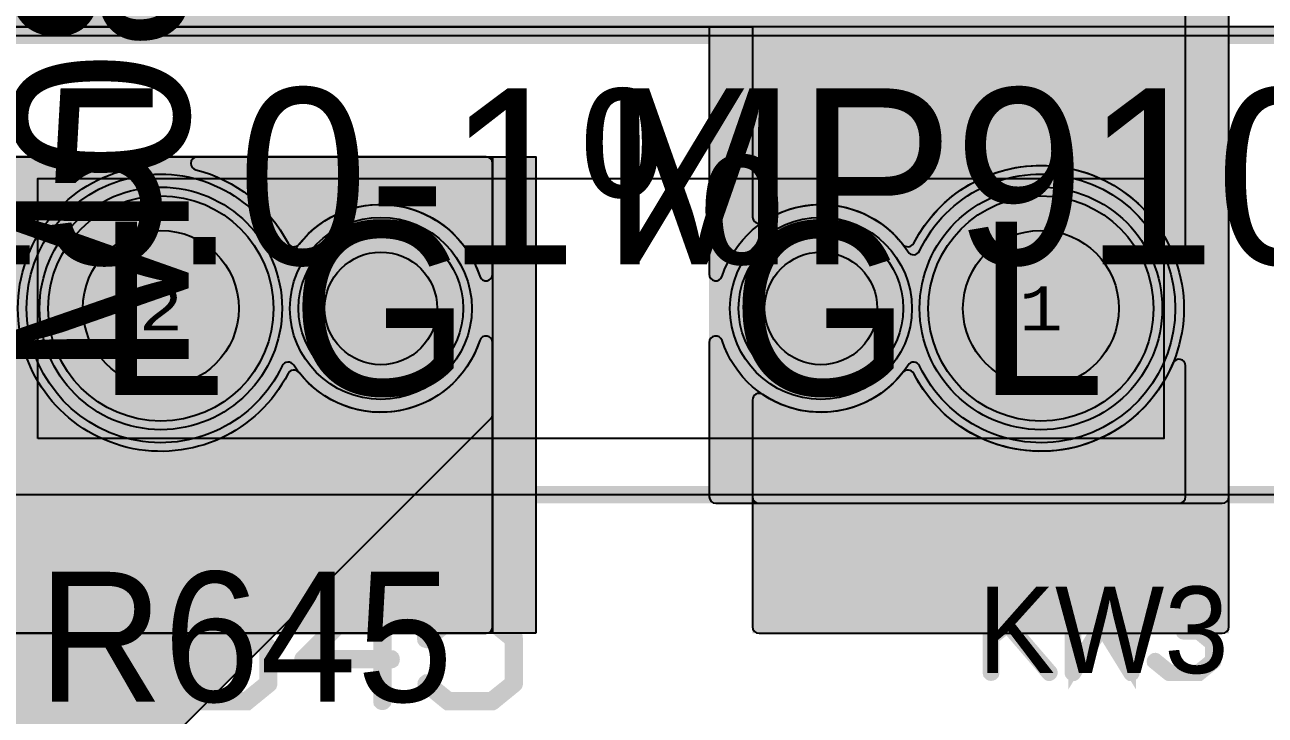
# Model space of a CAD drawing. Extents: x -28 to 199, y -61 to 255.
# Drawn here: x 80.6 to 94.92, y 9.05 to 17.02 of the extents above; entities that cross this region are included whole.
import ezdxf
from ezdxf.enums import TextEntityAlignment as Align

# ---------------------------------------------------------------- set-up
doc = ezdxf.new("R2010")
doc.units = 0
doc.header["$MEASUREMENT"] = 0
for name, color, linetype in [('ASSEMBLY_OUTLINES_TOP', 102, 'CONTINUOUS'), ('ASSEMBLY_PART_NUMBERS_BTM', 191, 'CONTINUOUS'), ('ASSEMBLY_PART_NUMBERS_TOP', 102, 'CONTINUOUS'), ('DRILL_DRAWING', 21, 'CONTINUOUS'), ('GENERATED_SILKSCREEN_TOP', 140, 'CONTINUOUS'), ('MOUNTING_HOLE_PADS_LAYER14', 150, 'CONTINUOUS'), ('MOUNTING_HOLE_PADS_LAYER17', 10, 'CONTINUOUS'), ('MOUNTING_HOLE_PADS_LAYER_2', 230, 'CONTINUOUS'), ('MOUNTING_HOLE_PADS_LAYER_3', 81, 'CONTINUOUS'), ('MOUNTING_HOLES_LAYER_2', 42, 'CONTINUOUS'), ('MOUNTING_HOLES_LAYER_3', 42, 'CONTINUOUS'), ('MOUNTING_HOLES_LAYER_BOT21', 42, 'CONTINUOUS'), ('MOUNTING_HOLES_LAYER_TOP', 42, 'CONTINUOUS'), ('PART_HOLES_LAYER_2', 30, 'CONTINUOUS'), ('PART_HOLES_LAYER_3', 30, 'CONTINUOUS'), ('PART_HOLES_LAYER_BOTTOM', 30, 'CONTINUOUS'), ('PART_HOLES_LAYER_TOP', 30, 'CONTINUOUS'), ('PART_PADS_LAYER_2', 230, 'CONTINUOUS'), ('PART_PADS_LAYER_3', 81, 'CONTINUOUS'), ('PART_PADS_LAYER_BOTTOM', 10, 'CONTINUOUS'), ('PART_PADS_LAYER_TOP', 150, 'CONTINUOUS'), ('PIN_NUMBERS_BTM', 8, 'CONTINUOUS'), ('PIN_NUMBERS_TOP', 8, 'CONTINUOUS'), ('PLACEMENT_OUTLINES_TOP', 130, 'CONTINUOUS'), ('PLANE_DATA_LAYER_2', 230, 'CONTINUOUS'), ('PLANE_DATA_LAYER_3', 81, 'CONTINUOUS'), ('PLANE_DATA_LAYER_BOTTOM', 10, 'CONTINUOUS'), ('PLANE_DATA_LAYER_TOP', 150, 'CONTINUOUS'), ('PLANE_SHAPES_LAYER_2', 230, 'CONTINUOUS'), ('PLANE_SHAPES_LAYER_3', 81, 'CONTINUOUS'), ('PLANE_SHAPES_LAYER_BOTTOM', 10, 'CONTINUOUS'), ('PLANE_SHAPES_LAYER_TOP', 150, 'CONTINUOUS'), ('SILKSCREEN_OUTLINES_TOP', 150, 'CONTINUOUS'), ('SILKSCREEN_REF_DES_TOP', 150, 'CONTINUOUS'), ('SOLDERMASK_PADS_BTM', 12, 'CONTINUOUS'), ('SOLDERMASK_PADS_TOP', 180, 'CONTINUOUS')]:
    doc.layers.add(name, color=color, linetype=linetype)
doc.styles.add('COURIER_NEW', font='COUR.TTF')
doc.styles.add('VERIBEST_GERBER_0', font='txt')

msp = doc.modelspace()

# ---------------------------------------------------------------- hatches: boundary and pattern name
at = {"layer": 'MOUNTING_HOLES_LAYER_2'}
h = msp.add_hatch(color=256, dxfattribs=at)
edge = h.paths.add_edge_path()
edge.add_arc((84.71, 13.75), 0.65, 0, 360)
h = msp.add_hatch(color=256, dxfattribs=at)
edge = h.paths.add_edge_path()
edge.add_arc((89.79, 13.75), 0.65, 0, 360)
at = {"layer": 'MOUNTING_HOLES_LAYER_3'}
h = msp.add_hatch(color=256, dxfattribs=at)
edge = h.paths.add_edge_path()
edge.add_arc((84.71, 13.75), 0.65, 0, 360)
h = msp.add_hatch(color=256, dxfattribs=at)
edge = h.paths.add_edge_path()
edge.add_arc((89.79, 13.75), 0.65, 0, 360)
at = {"layer": 'MOUNTING_HOLES_LAYER_BOT21'}
h = msp.add_hatch(color=256, dxfattribs=at)
edge = h.paths.add_edge_path()
edge.add_arc((84.71, 13.75), 0.65, 0, 360)
h = msp.add_hatch(color=256, dxfattribs=at)
edge = h.paths.add_edge_path()
edge.add_arc((89.79, 13.75), 0.65, 0, 360)
at = {"layer": 'MOUNTING_HOLES_LAYER_TOP'}
h = msp.add_hatch(color=256, dxfattribs=at)
edge = h.paths.add_edge_path()
edge.add_arc((84.71, 13.75), 0.65, 0, 360)
h = msp.add_hatch(color=256, dxfattribs=at)
edge = h.paths.add_edge_path()
edge.add_arc((89.79, 13.75), 0.65, 0, 360)
at = {"layer": 'PART_HOLES_LAYER_2'}
h = msp.add_hatch(color=256, dxfattribs=at)
edge = h.paths.add_edge_path()
edge.add_arc((82.17, 13.75), 0.9, 0, 360)
h = msp.add_hatch(color=256, dxfattribs=at)
edge = h.paths.add_edge_path()
edge.add_arc((92.33, 13.75), 0.9, 0, 360)
at = {"layer": 'PART_HOLES_LAYER_3'}
h = msp.add_hatch(color=256, dxfattribs=at)
edge = h.paths.add_edge_path()
edge.add_arc((82.17, 13.75), 0.9, 0, 360)
h = msp.add_hatch(color=256, dxfattribs=at)
edge = h.paths.add_edge_path()
edge.add_arc((92.33, 13.75), 0.9, 0, 360)
at = {"layer": 'PART_HOLES_LAYER_BOTTOM'}
h = msp.add_hatch(color=256, dxfattribs=at)
edge = h.paths.add_edge_path()
edge.add_arc((82.17, 13.75), 0.9, 0, 360)
h = msp.add_hatch(color=256, dxfattribs=at)
edge = h.paths.add_edge_path()
edge.add_arc((92.33, 13.75), 0.9, 0, 360)
at = {"layer": 'PART_HOLES_LAYER_TOP'}
h = msp.add_hatch(color=256, dxfattribs=at)
edge = h.paths.add_edge_path()
edge.add_arc((82.17, 13.75), 0.9, 0, 360)
h = msp.add_hatch(color=256, dxfattribs=at)
edge = h.paths.add_edge_path()
edge.add_arc((92.33, 13.75), 0.9, 0, 360)
at = {"layer": 'PLANE_DATA_LAYER_2'}
for points in [[(86, 13.35582, 0.85414669), (85.85133, 13.37936, -0.60021285), (83.76591, 13.00926, 0.547083), (83.63816, 12.997, -0.78725659), (80.52, 13.75), (80.52, 13.75, -0.34357876), (81.76654, 15.34991, 0.34358036), (81.82411, 15.4238, 0.41421356), (81.74791, 15.5), (79.0762, 15.5, 0.41421356), (79, 15.4238), (79, 11.00001, -0.41421356), (78.99999, 11), (67.00001, 11, -0.41421356), (67, 11.00001), (67, 13.35582, 0.85414669), (66.85133, 13.37936, -0.60021285), (64.76591, 13.00926, 0.547083), (64.63816, 12.997, -0.78725659), (61.52, 13.75), (61.52, 13.75), (61.52, 13.75, -0.78725659), (64.63816, 14.503, 0.547083), (64.76591, 14.49074, -0.60021285), (66.85133, 14.12064, 0.85414669), (67, 14.14418), (67, 16.9238, 0.41421356), (66.9238, 17), (60.5762, 17, 0.41421356), (60.5, 16.9238), (60.5, 11.00001, -0.41421356), (60.49999, 11), (48.50001, 11, -0.41421356), (48.5, 11.00001), (48.5, 13.35582, 0.85414669), (48.35133, 13.37936, -0.60021285), (46.26591, 13.00926, 0.547083), (46.13816, 12.997, -0.78725659), (43.02, 13.75), (43.02, 13.75, -0.34357876), (44.26654, 15.34991, 0.34358036), (44.32411, 15.4238, 0.41421356), (44.24791, 15.5), (38.00001, 15.5, -0.41421356), (38, 15.50001), (38, 23.99999, -0.41421356), (38.00001, 24), (49.9238, 24, 0.41421356), (50, 24.0762), (50, 52.9238, 0.41421356), (49.9238, 53), (34.00001, 53, -0.41421356), (34, 53.00001), (34, 58.6738, 0.41421356), (33.9238, 58.75), (23.99994, 58.75, 0.41421356), (23.92374, 58.6738, 0.24730618), (23.95685, 58.61095, -0.24731023), (24.5, 57.58, -0.45325343), (23.08619, 56.34078, 0.45325319), (23, 56.26524), (23, 55.3262, 0.41421356), (23.0762, 55.25), (31.49999, 55.25, -0.41421356), (31.5, 55.24999), (31.5, 51.5762, 0.41421356), (31.5762, 51.5), (47.99999, 51.5, -0.41421356), (48, 51.49999), (48, 25.50001, -0.41421356), (47.99999, 25.5), (35.5762, 25.5, 0.41421356), (35.5, 25.4238), (35.5, 14.99246, 0.52317914), (35.60285, 14.92107, -0.52317771), (37.29, 13.75), (37.29, 13.75), (37.29, 13.75, -0.52317771), (35.60285, 12.57893, 0.52317914), (35.5, 12.50754), (35.5, 10.0762, 0.41421356), (35.5762, 10), (59.49999, 10, -0.41421356), (59.5, 9.99999), (59.5, 4.5762, 0.41421356), (59.5762, 4.5), (61.63275, 4.5, 0.41421356), (61.70895, 4.5762, 0.27855431), (61.66821, 4.64364, -0.278556), (61, 5.75, -0.84269739), (63.42818, 6.16761, 0.70651223), (63.57182, 6.16761, -0.70650779), (65.92818, 6.16761, 0.70651223), (66.07182, 6.16761, -0.84269739), (68.5, 5.75, -0.278556), (67.83179, 4.64364, 0.27855431), (67.79105, 4.5762, 0.41421356), (67.86725, 4.5), (68.9238, 4.5, 0.41421356), (69, 4.5762), (69, 9.99999, -0.41421356), (69.00001, 10), (85.9238, 10, 0.41421356), (86, 10.0762)], [(94, 18.9238, 0.41421356), (93.9238, 19), (74.00001, 19, -0.41421356), (74, 19.00001), (74, 37.99999, -0.41421356), (74.00001, 38), (91.4238, 38, 0.41421356), (91.5, 38.0762), (91.5, 46.9238, 0.41421356), (91.4238, 47), (77.78156, 47, 0.19891337), (77.72768, 46.97768), (69.52232, 38.77232, 0.19890996), (69.5, 38.71844), (69.5, 38.71844), (69.5, 21.00001, -0.41421356), (69.49999, 21), (51.0762, 21, 0.41421356), (51, 20.9238), (51, 14.14418, 0.85414669), (51.14867, 14.12064, -0.60021285), (53.23409, 14.49074, 0.547083), (53.36184, 14.503, -0.63867055), (56.35345, 14.38373, 0.82003433), (56.5, 14.413), (56.5, 18.49999, -0.41421356), (56.50001, 18.5), (69.49999, 18.5, -0.41421356), (69.5, 18.49999), (69.5, 14.14418, 0.85414669), (69.64867, 14.12064, -0.60021285), (71.73409, 14.49074, 0.547083), (71.86184, 14.503, -0.63867055), (74.85344, 14.38373, 0.82003433), (75, 14.413), (75, 16.99999, -0.41421356), (75.00001, 17), (88.99999, 17, -0.41421356), (89, 16.99999), (89, 14.80791, 0.60091243), (89.11882, 14.74474, -0.39335894), (90.73409, 14.49074, 0.547083), (90.86184, 14.503, -0.63867055), (93.85344, 14.38373, 0.82003433), (94, 14.413)], [(86, 15.4238, 0.41421356), (85.9238, 15.5), (82.59209, 15.5, 0.41421356), (82.51589, 15.4238, 0.34358036), (82.57346, 15.34991, -0.2157227), (83.63816, 14.503, 0.547083), (83.76591, 14.49074, -0.60021285), (85.85133, 14.12064, 0.85414669), (86, 14.14418)], [(94, 13.087, 0.82003433), (93.85344, 13.11627, -0.63867055), (90.86184, 12.997, 0.547083), (90.73409, 13.00926, -0.39335894), (89.11882, 12.75526, 0.60091243), (89, 12.69209), (89, 11.5762, 0.41421356), (89.0762, 11.5), (93.9238, 11.5, 0.41421356), (94, 11.5762)]]:
    msp.add_hatch(color=256, dxfattribs=at).paths.add_polyline_path(points, flags=0)
for points in [[(82.17, 13.75), (80.94939, 14.97061)], [(82.17, 13.75), (83.39061, 14.97061)], [(89.79, 13.75), (89.79, 15.0262)], [(92.33, 13.75), (91.10939, 14.97061)], [(92.33, 13.75), (93.51509, 15.00512)], [(84.71, 13.75), (83.91347, 14.74711)], [(84.71, 13.75), (85.57132, 14.69171)], [(82.17, 13.75), (80.94939, 12.52939)], [(82.17, 13.75), (83.39061, 12.52939)], [(84.71, 13.75), (83.91347, 12.75289)], [(84.71, 13.75), (85.57132, 12.80829)], [(89.79, 13.75), (89.79, 12.4738)], [(92.33, 13.75), (91.10939, 12.52939)], [(92.33, 13.75), (93.51509, 12.49488)]]:
    msp.add_hatch(color=256, dxfattribs=at).paths.add_polyline_path(points, is_closed=False, flags=0)
at = {"layer": 'PLANE_DATA_LAYER_3'}
for points in [[(94.5, 18.4238, 0.41421356), (94.4238, 18.5), (74.00001, 18.5, -0.41421356), (74, 18.50001), (74, 37.99999, -0.41421356), (74.00001, 38), (91.4238, 38, 0.41421356), (91.5, 38.0762), (91.5, 46.9238, 0.41421356), (91.4238, 47), (77.53156, 47, 0.19891337), (77.47768, 46.97768), (69.52232, 39.02232, 0.19890996), (69.5, 38.96844), (69.5, 38.96844), (69.5, 21.50001, -0.41421356), (69.49999, 21.5), (53.53156, 21.5, 0.19891337), (53.47768, 21.47768), (51.02232, 19.02232, 0.19890996), (51, 18.96844), (51, 18.96844), (51, 14.14418, 0.85414669), (51.14867, 14.12064, -0.60021316), (53.23409, 14.49074, 0.547083), (53.36184, 14.503, -0.78725659), (56.48, 13.75), (56.48, 13.75), (56.48, 13.75, -0.18914575), (56.03981, 12.62801, 0.18914525), (56.01949, 12.5762, 0.41421356), (56.09569, 12.5), (57.4238, 12.5, 0.41421356), (57.5, 12.5762), (57.5, 18.99999, -0.41421356), (57.50001, 19), (69.49999, 19, -0.41421356), (69.5, 18.99999), (69.5, 14.14418, 0.85414669), (69.64867, 14.12064, -0.60021285), (71.73409, 14.49074, 0.547083), (71.86184, 14.503, -0.78725659), (74.98, 13.75), (74.98, 13.75, -0.34357876), (73.73346, 12.15009, 0.34358036), (73.67589, 12.0762, 0.41421356), (73.75209, 12), (76.4238, 12, 0.41421356), (76.5, 12.0762), (76.5, 16.99999, -0.41421356), (76.50001, 17), (88.49999, 17, -0.41421356), (88.5, 16.99999), (88.5, 14.14418, 0.85414669), (88.64867, 14.12064, -0.60021285), (90.73409, 14.49074, 0.547083), (90.86184, 14.503, -0.78725659), (93.98, 13.75), (93.98, 13.75), (93.98, 13.75, -0.78725659), (90.86184, 12.997, 0.547083), (90.73409, 13.00926, -0.60021285), (88.64867, 13.37936, 0.85414669), (88.5, 13.35582), (88.5, 11.5762, 0.41421356), (88.5762, 11.5), (94.4238, 11.5, 0.41421356), (94.5, 11.5762)], [(86, 13.35582, 0.85414669), (85.85133, 13.37935, -0.60021226), (83.76591, 13.00926, 0.547083), (83.63816, 12.997, -0.78725659), (80.52, 13.75), (80.52, 13.75, -0.34357876), (81.76654, 15.34991, 0.34358036), (81.82411, 15.4238, 0.41421356), (81.74791, 15.5), (79.0762, 15.5, 0.41421356), (79, 15.4238), (79, 10.00001, -0.41421356), (78.99999, 10), (67.00001, 10, -0.41421356), (67, 10.00001), (67, 13.35582, 0.85414669), (66.85133, 13.37936, -0.60021285), (64.76591, 13.00926, 0.547083), (64.63816, 12.997, -0.78725659), (61.52, 13.75), (61.52, 13.75), (61.52, 13.75, -0.78725659), (64.63816, 14.503, 0.547083), (64.76591, 14.49074, -0.60021285), (66.85133, 14.12064, 0.85414669), (67, 14.14418), (67, 16.9238, 0.41421356), (66.9238, 17), (60.5762, 17, 0.41421356), (60.5, 16.9238), (60.5, 11.00001, -0.41421356), (60.49999, 11), (48.50001, 11, -0.41421356), (48.5, 11.00001), (48.5, 13.35582, 0.85414669), (48.35133, 13.37936, -0.60021285), (46.26591, 13.00926, 0.547083), (46.13816, 12.997, -0.78725659), (43.02, 13.75), (43.02, 13.75, -0.34357876), (44.26654, 15.34991, 0.34358036), (44.32411, 15.4238, 0.41421356), (44.24791, 15.5), (35.5762, 15.5, 0.41421356), (35.5, 15.4238), (35.5, 14.99246, 0.52317914), (35.60285, 14.92107, -0.52317771), (37.29, 13.75), (37.29, 13.75), (37.29, 13.75, -0.52317771), (35.60285, 12.57893, 0.52317914), (35.5, 12.50754), (35.5, 10.0762, 0.41421356), (35.5762, 10), (59.49999, 10, -0.41421356), (59.5, 9.99999), (59.5, 4.5762, 0.41421356), (59.5762, 4.5), (61.63275, 4.5, 0.41421356), (61.70895, 4.5762, 0.27855431), (61.66821, 4.64364, -0.278556), (61, 5.75, -0.84269739), (63.42818, 6.16761, 0.70651223), (63.57182, 6.16761, -0.70650779), (65.92818, 6.16761, 0.70651223), (66.07182, 6.16761, -0.84269739), (68.5, 5.75, -0.278556), (67.83179, 4.64364, 0.27855431), (67.79105, 4.5762, 0.41421356), (67.86725, 4.5), (68.9238, 4.5, 0.41421356), (69, 4.5762), (69, 8.49999, -0.41421356), (69.00001, 8.5), (81.96844, 8.5, 0.19891337), (82.02232, 8.52232), (85.97768, 12.47768, 0.19890996), (86, 12.53156), (86, 12.53156)], [(86, 15.4238, 0.41421356), (85.9238, 15.5), (82.59209, 15.5, 0.41421356), (82.51589, 15.4238, 0.34358036), (82.57346, 15.34991, -0.2157227), (83.63816, 14.503, 0.547083), (83.76591, 14.49074, -0.60021222), (85.85133, 14.12064, 0.85414669), (86, 14.14418)]]:
    msp.add_hatch(color=256, dxfattribs=at).paths.add_polyline_path(points, flags=0)
for points in [[(82.17, 13.75), (80.94939, 14.97061)], [(82.17, 13.75), (83.39061, 14.97061)], [(92.33, 13.75), (91.10939, 14.97061)], [(92.33, 13.75), (93.55061, 14.97061)], [(84.71, 13.75), (83.91347, 14.74711)], [(84.71, 13.75), (85.57132, 14.69171)], [(89.79, 13.75), (88.92868, 14.69171)], [(89.79, 13.75), (90.58653, 14.74711)], [(82.17, 13.75), (80.94939, 12.52939)], [(82.17, 13.75), (83.39061, 12.52939)], [(84.71, 13.75), (83.91347, 12.75289)], [(84.71, 13.75), (85.57132, 12.80829)], [(89.79, 13.75), (88.92868, 12.80829)], [(89.79, 13.75), (90.58653, 12.75289)], [(92.33, 13.75), (91.10939, 12.52939)], [(92.33, 13.75), (93.55061, 12.52939)]]:
    msp.add_hatch(color=256, dxfattribs=at).paths.add_polyline_path(points, is_closed=False, flags=0)
at = {"layer": 'PLANE_DATA_LAYER_BOTTOM'}
h = msp.add_hatch(color=256, dxfattribs=at)
h.paths.add_polyline_path([(94.5, 11.5762, -0.41421356), (94.4238, 11.5), (88.5762, 11.5, -0.41421356), (88.5, 11.5762), (88.5, 13.35582, -0.85414669), (88.64867, 13.37936, 0.63086687), (90.79614, 13.09603, -0.58702116), (90.92891, 13.08709, 0.80028762), (93.88, 13.75), (93.88, 13.75, 0.80028762), (90.92891, 14.41291, -0.58702116), (90.79614, 14.40397, 0.63086687), (88.64867, 14.12064, -0.85414669), (88.5, 14.14418), (88.5, 17.49999, 0.41421356), (88.49999, 17.5), (75.00001, 17.5, 0.41421356), (75, 17.49999), (75, 14.073, -0.90471426), (74.84912, 14.05786, 0.72137575), (71.92891, 14.41291, -0.58702116), (71.79614, 14.40397, 0.63086687), (69.64867, 14.12064, -0.85414669), (69.5, 14.14418), (69.5, 18.49999, 0.41421356), (69.49999, 18.5), (58.00001, 18.5, 0.41421356), (58, 18.49999), (58, 13.0762, -0.41421356), (57.9238, 13), (56.31004, 13, -0.54565961), (56.24069, 13.10777, 0.10721202), (56.38, 13.75), (56.38, 13.75, 0.80028762), (53.42891, 14.41291, -0.58702116), (53.29614, 14.40397, 0.63086687), (51.14867, 14.12064, -0.85414669), (51, 14.14418), (51, 20.4238, -0.41421356), (51.0762, 20.5), (69.49999, 20.5, 0.41421356), (69.5, 20.50001), (69.5, 38.96844), (69.5, 38.96844, -0.19890996), (69.52232, 39.02232), (77.47768, 46.97768, -0.19891337), (77.53156, 47), (91.4238, 47, -0.41421356), (91.5, 46.9238), (91.5, 38.0762, -0.41421356), (91.4238, 38), (74.00001, 38, 0.41421356), (74, 37.99999), (74, 19.00001, 0.41421356), (74.00001, 19), (94.4238, 19, -0.41421356), (94.5, 18.9238)], flags=0)
h.paths.add_polyline_path([(89, 41.175, 0.41421356), (89.75, 41.925), (89.75, 44.925, 0.41421356), (89, 45.675), (77, 45.675, 0.41421356), (76.25, 44.925), (76.25, 41.925, 0.41421356), (77, 41.175)], flags=0)
h = msp.add_hatch(color=256, dxfattribs=at)
h.paths.add_polyline_path([(86.5, 10.0762, -0.41421356), (86.4238, 10), (80.5, 10, 0.20768435), (80.5, 10), (79.02232, 8.52232, -0.19891337), (78.96844, 8.5), (69.50001, 8.5, 0.41421356), (69.5, 8.49999), (69.5, 3.5762, -0.41421356), (69.4238, 3.5), (60.0502, 3.5, -0.95332966), (60.04293, 3.65205, 0.38649797), (60.45, 4.1), (60.45, 6.9, 0.41421356), (60, 7.35), (58.6, 7.35, 0.01131213), (58.57965, 7.34954, -0.42753431), (58.5, 7.42566), (58.5, 8.99999, 0.41421356), (58.49999, 9), (43.1762, 9, -0.41421356), (43.1, 9.0762), (43.1, 10, 0.41421356), (42.65, 10.45), (40.35, 10.45, 0.41421356), (39.9, 10), (39.9, 9.0762, -0.41421356), (39.8238, 9), (39.2262, 9, -0.41421356), (39.15, 9.0762), (39.15, 10.7, 0.41421356), (38.7, 11.15), (36.8, 11.15, 0.41421356), (36.35, 10.7), (36.35, 9.0762, -0.41421356), (36.2738, 9), (36.0762, 9, -0.41421356), (36, 9.0762), (36, 12.42429, -0.40624004), (36.07412, 12.50047, 0.97306656), (36.07412, 14.99953, -0.40624004), (36, 15.07571), (36, 15.4238, -0.41421356), (36.0762, 15.5), (39.45418, 15.5, -0.31739282), (39.52598, 15.44932, 0.31739349), (39.95, 15.15), (41.05, 15.15, 0.31739349), (41.47402, 15.44932, -0.31739282), (41.54582, 15.5), (42.0738, 15.5, -0.41421356), (42.15, 15.4238), (42.15, 15.375, 0.41421356), (42.5, 15.025), (43.5, 15.025, 0.04686411), (43.56518, 15.03112, -0.75776942), (43.63047, 14.89973, 0.21201771), (43.12, 13.75), (43.12, 13.75, 0.80028762), (46.07109, 13.08709, -0.58702116), (46.20386, 13.09603, 0.63086687), (48.35133, 13.37936, -0.85414669), (48.5, 13.35582), (48.5, 11.00001, 0.41421356), (48.50001, 11), (60.99999, 11, 0.41421356), (61, 11.00001), (61, 16.9238, -0.41421356), (61.0762, 17), (67.4238, 17, -0.41421356), (67.5, 16.9238), (67.5, 11.00001, 0.41421356), (67.50001, 11), (79.49999, 11, 0.41421356), (79.5, 11.00001), (79.5, 15.4238, -0.41421356), (79.5762, 15.5), (86.4238, 15.5, -0.41421356), (86.5, 15.4238)], flags=0)
h.paths.add_polyline_path([(64.70386, 13.09603, 3.37344813), (64.70386, 14.40397, -0.58702116), (64.57109, 14.41291, 0.80028762), (61.62, 13.75), (61.62, 13.75, 0.80028762), (64.57109, 13.08709, -0.58702116)], flags=0)
h.paths.add_polyline_path([(66.07182, 5.33239, 5.81449095), (66.07182, 6.16761, -0.70651223), (65.92818, 6.16761, 0.70650779), (63.57182, 6.16761, -0.70651223), (63.42818, 6.16761, 5.81449095), (63.42818, 5.33239, -0.70651223), (63.57182, 5.33239, 0.70650779), (65.92818, 5.33239, -0.70651223)], flags=0)
h.paths.add_polyline_path([(83.70386, 13.09603, 3.37344813), (83.70386, 14.40397, -0.58702116), (83.57109, 14.41291, 0.80028762), (80.62, 13.75), (80.62, 13.75, 0.80028762), (83.57109, 13.08709, -0.58702116)], flags=0)
for points in [[(82.17, 13.75), (81.0201, 14.8999)], [(82.17, 13.75), (83.3199, 14.8999)], [(92.33, 13.75), (91.1801, 14.8999)], [(92.33, 13.75), (93.4799, 14.8999)], [(84.71, 13.75), (83.87774, 14.71749)], [(84.71, 13.75), (85.61241, 14.65241)], [(89.79, 13.75), (88.92868, 14.69171)], [(89.79, 13.75), (90.62228, 14.71747)], [(82.17, 13.75), (81.0201, 12.6001)], [(82.17, 13.75), (83.3199, 12.6001)], [(84.71, 13.75), (83.87774, 12.78251)], [(84.71, 13.75), (85.61241, 12.84759)], [(89.79, 13.75), (88.92868, 12.80829)], [(89.79, 13.75), (90.62226, 12.78251)], [(92.33, 13.75), (91.1801, 12.6001)], [(92.33, 13.75), (93.4799, 12.6001)]]:
    msp.add_hatch(color=256, dxfattribs=at).paths.add_polyline_path(points, is_closed=False, flags=0)
at = {"layer": 'PLANE_DATA_LAYER_TOP'}
for points in [[(94.5, 18.9238, 0.41421356), (94.4238, 19), (74.00001, 19, -0.41421356), (74, 19.00001), (74, 37.99999, -0.41421356), (74.00001, 38), (91.4238, 38, 0.41421356), (91.5, 38.0762), (91.5, 46.9238, 0.41421356), (91.4238, 47), (77.78156, 47, 0.19891337), (77.72768, 46.97768), (69.52232, 38.77232, 0.19890996), (69.5, 38.71844), (69.5, 38.71844), (69.5, 14.14418, 0.85414669), (69.64867, 14.12064, -0.63086687), (71.79614, 14.40397, 0.58702116), (71.92891, 14.41291, -0.72137575), (74.84912, 14.05786, 0.90471426), (75, 14.073), (75, 14.073), (75, 16.99999, -0.41421356), (75.00001, 17), (88.99999, 17, -0.41421356), (89, 16.99999), (89, 14.80791, 0.60091243), (89.11882, 14.74474, -0.41926026), (90.79614, 14.40397, 0.58702116), (90.92891, 14.41291, -0.80028762), (93.88, 13.75), (93.88, 13.75), (93.88, 13.75), (93.88, 13.75), (93.88, 13.75, -0.80028762), (90.92891, 13.08709, 0.58702116), (90.79614, 13.09603, -0.41926026), (89.11882, 12.75526, 0.60091243), (89, 12.69209), (89, 10.0762, 0.41421356), (89.0762, 10), (94.4238, 10, 0.41421356), (94.5, 10.0762)], [(86, 15.4238, 0.41421356), (85.9238, 15.5), (79.0762, 15.5, 0.41421356), (79, 15.4238), (79, 11.00001, -0.41421356), (78.99999, 11), (67.00001, 11, -0.41421356), (67, 11.00001), (67, 13.35582, 0.85414669), (66.85133, 13.37936, -0.63086687), (64.70386, 13.09603, 0.58702116), (64.57109, 13.08709, -0.80028762), (61.62, 13.75), (61.62, 13.75), (61.62, 13.75, -0.27314102), (62.42112, 15.10708, 0.27314089), (62.4605, 15.1738, 0.41421356), (62.3843, 15.25), (59.5762, 15.25, 0.41421356), (59.5, 15.1738), (59.5, 4.5762, 0.41421356), (59.5762, 4.5), (61.63275, 4.5, 0.41421356), (61.70895, 4.5762, 0.27855431), (61.66821, 4.64364, -0.278556), (61, 5.75, -0.84269739), (63.42818, 6.16761, 0.70651223), (63.57182, 6.16761, -0.70650779), (65.92818, 6.16761, 0.70651223), (66.07182, 6.16761, -0.84269739), (68.5, 5.75, -0.278556), (67.83179, 4.64364, 0.27855431), (67.79105, 4.5762, 0.41421356), (67.86725, 4.5), (68.9238, 4.5, 0.41421356), (69, 4.5762), (69, 9.99999, -0.41421356), (69.00001, 10), (85.9238, 10, 0.41421356), (86, 10.0762), (86, 13.35582, 0.85414669), (85.85133, 13.37936, -0.63086687), (83.70386, 13.09603, 0.58702116), (83.57109, 13.08709, -0.80028762), (80.62, 13.75), (80.62, 13.75), (80.62, 13.75), (80.62, 13.75), (80.62, 13.75, -0.80028762), (83.57109, 14.41291, 0.58702116), (83.70386, 14.40397, -0.63086687), (85.85133, 14.12064, 0.85414669), (86, 14.14418)]]:
    msp.add_hatch(color=256, dxfattribs=at).paths.add_polyline_path(points, flags=0)
for points in [[(82.17, 13.75), (81.0201, 14.8999)], [(82.17, 13.75), (83.3199, 14.8999)], [(89.79, 13.75), (89.79, 15.0262)], [(92.33, 13.75), (91.1801, 14.8999)], [(92.33, 13.75), (93.4799, 14.8999)], [(84.71, 13.75), (83.87774, 14.71749)], [(84.71, 13.75), (85.57132, 14.69171)], [(82.17, 13.75), (81.0201, 12.6001)], [(82.17, 13.75), (83.3199, 12.6001)], [(84.71, 13.75), (83.87772, 12.78253)], [(84.71, 13.75), (85.57132, 12.80829)], [(89.79, 13.75), (89.79, 12.4738)], [(92.33, 13.75), (91.1801, 12.6001)], [(92.33, 13.75), (93.4799, 12.6001)]]:
    msp.add_hatch(color=256, dxfattribs=at).paths.add_polyline_path(points, is_closed=False, flags=0)
at = {"layer": 'PLANE_SHAPES_LAYER_2'}
msp.add_hatch(color=256, dxfattribs=at).paths.add_polyline_path([(86, 10), (69, 10), (69, 4.5), (59.5, 4.5), (59.5, 10), (35.5, 10), (35.5, 15.5), (48.5, 15.5), (48.5, 11), (60.5, 11), (60.5, 17), (67, 17), (67, 11), (79, 11), (79, 15.5), (86, 15.5)], flags=0)
at = {"layer": 'PLANE_SHAPES_LAYER_3'}
msp.add_hatch(color=256, dxfattribs=at).paths.add_polyline_path([(86, 12.5), (82, 8.5), (69, 8.5), (69, 4.5), (59.5, 4.5), (59.5, 10), (35.5, 10), (35.5, 15.5), (48.5, 15.5), (48.5, 11), (60.5, 11), (60.5, 17), (67, 17), (67, 10), (79, 10), (79, 15.5), (86, 15.5)], flags=0)
at = {"layer": 'PLANE_SHAPES_LAYER_BOTTOM'}
msp.add_hatch(color=256, dxfattribs=at).paths.add_polyline_path([(86.5, 10), (69.5, 10), (69.5, 3.5), (58.5, 3.5), (58.5, 9), (36, 9), (36, 15.5), (48.5, 15.5), (48.5, 11), (61, 11), (61, 17), (67.5, 17), (67.5, 11), (79.5, 11), (79.5, 15.5), (86.5, 15.5)], flags=0)
at = {"layer": 'PLANE_SHAPES_LAYER_TOP'}
msp.add_hatch(color=256, dxfattribs=at).paths.add_polyline_path([(86, 10), (69, 10), (69, 4.5), (59.5, 4.5), (59.5, 15.25), (67, 15.25), (67, 11), (79, 11), (79, 15.5), (86, 15.5)], flags=0)

# ---------------------------------------------------------------- linework, layer by layer
at = {"layer": 'ASSEMBLY_OUTLINES_TOP'}
msp.add_lwpolyline([(26.5, 17), (26.5, 102), (111.5, 102), (111.5, 17)], close=True, dxfattribs=at)
at = {"layer": 'ASSEMBLY_OUTLINES_TOP', "const_width": 0.2}
msp.add_lwpolyline([(79.25, 11.6), (79.25, 16.9), (95.25, 16.9), (95.25, 11.6)], close=True, dxfattribs=at)
at = {"layer": 'GENERATED_SILKSCREEN_TOP', "const_width": 0.15}
msp.add_lwpolyline([(79.25, 11.6), (79.25, 16.9), (95.25, 16.9), (95.25, 11.6)], close=True, dxfattribs=at)
for points in [[(82.0145, 10.1145), (82.019, 10.1175), (82.0205, 10.125), (82.025, 10.1325), (82.025, 10.14), (82.025, 10.449), (82.025, 10.4565), (82.0205, 10.461), (82.0205, 10.4655), (82.019, 10.467), (82.0175, 10.4685), (82.0145, 10.4715), (81.7595, 10.6785), (81.752, 10.6815), (81.746, 10.683), (81.74, 10.6845), (80.984, 10.6845), (80.9705, 10.6815), (80.9615, 10.674), (80.954, 10.665), (80.951, 10.6545), (80.951, 9.2145), (80.954, 9.2025), (80.9615, 9.195), (80.9705, 9.1905), (80.981, 9.189), (80.993, 9.1905), (81.0035, 9.195), (81.011, 9.2025), (81.014, 9.2145), (81.014, 9.9045), (81.719, 9.9045), (81.965, 9.2055), (81.971, 9.195), (81.9815, 9.189), (81.9935, 9.1875), (82.0025, 9.1905), (82.0115, 9.195), (82.019, 9.2025), (82.0235, 9.213), (82.0205, 9.225), (81.7745, 9.924), (82.0145, 10.1145)], [(83.1785, 10.6785), (83.4305, 10.473), (83.438, 10.4655), (83.4395, 10.4535), (83.438, 10.4445), (83.435, 10.437), (83.4305, 10.431), (83.423, 10.425), (83.4155, 10.4205), (83.408, 10.419), (83.4005, 10.419), (83.3945, 10.4235), (83.1485, 10.623), (82.6625, 10.623), (82.4315, 10.434), (82.4315, 9.8955), (82.6355, 10.062), (82.6415, 10.0635), (82.6445, 10.065), (82.646, 10.065), (82.646, 10.0665), (82.6535, 10.068), (83.159, 10.068), (83.165, 10.0665), (83.165, 10.065), (83.168, 10.065), (83.1725, 10.0635), (83.177, 10.062), (83.4305, 9.858), (83.432, 9.8535), (83.435, 9.852), (83.4365, 9.8505), (83.4365, 9.8475), (83.4395, 9.837), (83.441, 9.8325), (83.441, 9.42), (83.4395, 9.4125), (83.4365, 9.4065), (83.435, 9.4005), (83.4305, 9.396), (83.1785, 9.1905), (83.171, 9.1875), (83.1695, 9.186), (83.1665, 9.186), (83.1635, 9.1845), (83.162, 9.1845), (83.159, 9.1845), (82.6535, 9.1845), (82.6475, 9.186), (82.6415, 9.1875), (82.6355, 9.1905), (82.3835, 9.396), (82.3805, 9.399), (82.3775, 9.4005), (82.3745, 9.405), (82.3715, 9.4155), (82.37, 9.42), (82.37, 10.449), (82.3715, 10.4565), (82.3745, 10.4625), (82.3775, 10.4655), (82.3805, 10.4685), (82.3835, 10.473), (82.6355, 10.6785), (82.6415, 10.68), (82.646, 10.6815), (82.6475, 10.683), (82.6535, 10.6845), (83.159, 10.6845), (83.165, 10.683), (83.1665, 10.683), (83.168, 10.6815), (83.1725, 10.68), (83.1785, 10.6785)], [(85.487, 10.1685), (85.481, 10.167), (85.4765, 10.1655), (85.4705, 10.1625), (85.2665, 9.9975), (85.2665, 10.623), (86.246, 10.623), (86.2565, 10.626), (86.2655, 10.632), (86.27, 10.6425), (86.2715, 10.653), (86.27, 10.665), (86.2655, 10.674), (86.2565, 10.6815), (86.246, 10.6845), (85.2335, 10.6845), (85.223, 10.6815), (85.214, 10.674), (85.2065, 10.665), (85.2035, 10.6545), (85.2035, 9.933), (85.205, 9.9225), (85.2095, 9.915), (85.2155, 9.9105), (85.226, 9.9075), (85.2335, 9.9045), (85.2395, 9.903), (85.247, 9.9045), (85.253, 9.909), (85.4975, 10.1085), (85.982, 10.1085), (86.216, 9.918), (86.216, 9.435), (85.982, 9.2475), (85.4975, 9.2475), (85.253, 9.4455), (85.2425, 9.45), (85.2335, 9.45), (85.2245, 9.444), (85.2155, 9.4365), (85.2095, 9.426), (85.208, 9.4155), (85.2095, 9.405), (85.217, 9.3975), (85.4705, 9.1905), (85.475, 9.1875), (85.481, 9.1875), (85.487, 9.1845), (85.9925, 9.1845), (85.997, 9.1845), (85.9985, 9.186), (86, 9.186), (86.003, 9.1875), (86.006, 9.1875), (86.012, 9.1905), (86.2655, 9.3975), (86.27, 9.402), (86.2715, 9.405), (86.2745, 9.414), (86.276, 9.42), (86.276, 9.933), (86.2745, 9.939), (86.2715, 9.948), (86.2715, 9.951), (86.27, 9.9525), (86.267, 9.9555), (86.2655, 9.9585), (86.012, 10.1625), (86.0045, 10.1655), (85.9985, 10.167), (85.9925, 10.1685), (85.487, 10.1685)], [(81.014, 10.623), (81.731, 10.623), (81.965, 10.434), (81.965, 10.155), (81.731, 9.9645), (81.014, 9.9645), (81.014, 10.623)], [(84.698, 9.2145), (84.6995, 9.2025), (84.707, 9.195), (84.7175, 9.1905), (84.728, 9.189), (84.7385, 9.1905), (84.7475, 9.195), (84.755, 9.2025), (84.758, 9.2145), (84.758, 9.669), (84.8285, 9.669), (84.839, 9.672), (84.848, 9.678), (84.8525, 9.6885), (84.854, 9.699), (84.8525, 9.711), (84.848, 9.7215), (84.839, 9.729), (84.8285, 9.7305), (84.758, 9.7305), (84.758, 10.6125), (84.7565, 10.62), (84.752, 10.626), (84.746, 10.632), (84.7385, 10.6365), (84.7295, 10.6395), (84.7205, 10.641), (84.713, 10.6395), (84.7055, 10.6335), (83.795, 9.723), (83.789, 9.714), (83.786, 9.705), (83.7875, 9.696), (83.7935, 9.6855), (83.7965, 9.678), (83.8025, 9.6735), (83.8085, 9.6705), (83.816, 9.669), (84.698, 9.669), (84.698, 9.2145)], [(83.891, 9.7305), (84.698, 10.5345), (84.698, 9.7305), (83.891, 9.7305)], [(92.4415, 10.486), (92.4455, 10.492), (92.4465, 10.499), (92.4455, 10.507), (92.4415, 10.513), (92.4365, 10.518), (92.4295, 10.521), (92.4265, 10.522), (92.4225, 10.522), (92.4195, 10.521), (92.4165, 10.519), (91.7755, 9.997), (91.7755, 10.503), (91.7735, 10.51), (91.7685, 10.516), (91.7615, 10.519), (91.7535, 10.52), (91.7465, 10.519), (91.7405, 10.516), (91.7355, 10.51), (91.7335, 10.503), (91.7335, 9.543), (91.7355, 9.535), (91.7405, 9.53), (91.7465, 9.527), (91.7535, 9.526), (91.7615, 9.527), (91.7685, 9.53), (91.7735, 9.535), (91.7755, 9.543), (91.7755, 9.945), (91.9415, 10.079), (92.4145, 9.53), (92.4175, 9.527), (92.4205, 9.525), (92.4235, 9.524), (92.4265, 9.524), (92.4335, 9.527), (92.4395, 9.531), (92.4445, 9.536), (92.4475, 9.543), (92.4475, 9.55), (92.4465, 9.554), (92.4445, 9.557), (91.9715, 10.106), (92.4415, 10.486)], [(93.8015, 9.527), (93.6325, 9.664), (93.6275, 9.669), (93.6265, 9.675), (93.6275, 9.682), (93.6315, 9.689), (93.6365, 9.694), (93.6425, 9.698), (93.6495, 9.699), (93.6565, 9.697), (93.8195, 9.564), (94.1425, 9.564), (94.2985, 9.69), (94.2985, 9.876), (94.1445, 10.003), (93.9785, 10.003), (93.9705, 10.005), (93.9655, 10.009), (93.9625, 10.016), (93.9615, 10.023), (93.9625, 10.03), (93.9655, 10.036), (93.9705, 10.041), (93.9785, 10.043), (94.1445, 10.043), (94.2985, 10.17), (94.2985, 10.356), (94.1425, 10.482), (93.8195, 10.482), (93.6565, 10.349), (93.6495, 10.347), (93.6425, 10.348), (93.6365, 10.351), (93.6315, 10.357), (93.6275, 10.363), (93.6265, 10.37), (93.6275, 10.377), (93.6325, 10.382), (93.8015, 10.519), (93.8045, 10.52), (93.8075, 10.521), (93.8085, 10.522), (93.8125, 10.523), (94.1495, 10.523), (94.1545, 10.522), (94.1565, 10.521), (94.1595, 10.52), (94.1625, 10.519), (94.3315, 10.382), (94.3345, 10.377), (94.3355, 10.373), (94.3375, 10.37), (94.3385, 10.366), (94.3385, 10.16), (94.3375, 10.157), (94.3355, 10.15), (94.3345, 10.145), (94.3315, 10.143), (94.1845, 10.023), (94.3315, 9.903), (94.3325, 9.901), (94.3345, 9.899), (94.3355, 9.898), (94.3355, 9.896), (94.3375, 9.889), (94.3385, 9.886), (94.3385, 9.68), (94.3375, 9.675), (94.3355, 9.671), (94.3345, 9.667), (94.3315, 9.664), (94.1625, 9.527), (94.1585, 9.525), (94.1575, 9.524), (94.1545, 9.524), (94.1535, 9.523), (94.1525, 9.523), (94.1495, 9.523), (93.8125, 9.523), (93.8085, 9.524), (93.8045, 9.525), (93.8015, 9.527)], [(92.6785, 9.543), (92.6805, 9.536), (92.6835, 9.532), (92.6895, 9.529), (92.6955, 9.527), (92.7025, 9.525), (92.7075, 9.525), (92.7125, 9.528), (92.7175, 9.533), (93.0365, 10.051), (93.3565, 9.533), (93.3605, 9.528), (93.3645, 9.525), (93.3705, 9.525), (93.3765, 9.527), (93.3835, 9.529), (93.3895, 9.532), (93.3925, 9.537), (93.3935, 9.543), (93.3935, 10.503), (93.3915, 10.51), (93.3865, 10.516), (93.3805, 10.519), (93.3735, 10.52), (93.3665, 10.519), (93.3595, 10.516), (93.3545, 10.51), (93.3535, 10.503), (93.3535, 9.616), (93.0545, 10.103), (93.0505, 10.106), (93.0455, 10.108), (93.0415, 10.109), (93.0365, 10.109), (93.0315, 10.109), (93.0275, 10.108), (93.0235, 10.106), (93.0185, 10.103), (92.7205, 9.616), (92.7205, 10.503), (92.7185, 10.51), (92.7135, 10.516), (92.7065, 10.519), (92.6985, 10.52), (92.6915, 10.519), (92.6855, 10.516), (92.6805, 10.51), (92.6785, 10.503), (92.6785, 9.546), (92.6785, 9.543)], [(82.4315, 9.8175), (82.4315, 9.435), (82.6625, 9.246), (83.147, 9.246), (83.381, 9.435), (83.381, 9.8175), (83.147, 10.008), (82.6625, 10.008), (82.4315, 9.8175)]]:
    msp.add_lwpolyline(points, dxfattribs=at)
at = {"layer": 'MOUNTING_HOLE_PADS_LAYER14'}
for centre in [(84.71, 13.75), (89.79, 13.75)]:
    msp.add_circle(centre, 0.95, dxfattribs=at)
at = {"layer": 'MOUNTING_HOLE_PADS_LAYER17'}
for centre in [(84.71, 13.75), (89.79, 13.75)]:
    msp.add_circle(centre, 0.95, dxfattribs=at)
at = {"layer": 'MOUNTING_HOLE_PADS_LAYER_2'}
for centre in [(84.71, 13.75), (89.79, 13.75)]:
    msp.add_circle(centre, 0.95, dxfattribs=at)
at = {"layer": 'MOUNTING_HOLE_PADS_LAYER_3'}
for centre in [(84.71, 13.75), (89.79, 13.75)]:
    msp.add_circle(centre, 0.95, dxfattribs=at)
at = {"layer": 'MOUNTING_HOLES_LAYER_2'}
for centre in [(84.71, 13.75), (89.79, 13.75)]:
    msp.add_circle(centre, 0.65, dxfattribs=at)
at = {"layer": 'MOUNTING_HOLES_LAYER_3'}
for centre in [(84.71, 13.75), (89.79, 13.75)]:
    msp.add_circle(centre, 0.65, dxfattribs=at)
at = {"layer": 'MOUNTING_HOLES_LAYER_BOT21'}
for centre in [(84.71, 13.75), (89.79, 13.75)]:
    msp.add_circle(centre, 0.65, dxfattribs=at)
at = {"layer": 'MOUNTING_HOLES_LAYER_TOP'}
for centre in [(84.71, 13.75), (89.79, 13.75)]:
    msp.add_circle(centre, 0.65, dxfattribs=at)
at = {"layer": 'PART_HOLES_LAYER_2'}
for centre in [(82.17, 13.75), (92.33, 13.75)]:
    msp.add_circle(centre, 0.9, dxfattribs=at)
at = {"layer": 'PART_HOLES_LAYER_3'}
for centre in [(82.17, 13.75), (92.33, 13.75)]:
    msp.add_circle(centre, 0.9, dxfattribs=at)
at = {"layer": 'PART_HOLES_LAYER_BOTTOM'}
for centre in [(82.17, 13.75), (92.33, 13.75)]:
    msp.add_circle(centre, 0.9, dxfattribs=at)
at = {"layer": 'PART_HOLES_LAYER_TOP'}
for centre in [(82.17, 13.75), (92.33, 13.75)]:
    msp.add_circle(centre, 0.9, dxfattribs=at)
at = {"layer": 'PART_PADS_LAYER_2'}
for centre in [(82.17, 13.75), (92.33, 13.75)]:
    msp.add_circle(centre, 1.4, dxfattribs=at)
at = {"layer": 'PART_PADS_LAYER_3'}
for centre in [(82.17, 13.75), (92.33, 13.75)]:
    msp.add_circle(centre, 1.4, dxfattribs=at)
at = {"layer": 'PART_PADS_LAYER_BOTTOM'}
for centre in [(82.17, 13.75), (92.33, 13.75)]:
    msp.add_circle(centre, 1.3, dxfattribs=at)
at = {"layer": 'PART_PADS_LAYER_TOP'}
for centre in [(82.17, 13.75), (92.33, 13.75)]:
    msp.add_circle(centre, 1.3, dxfattribs=at)
at = {"layer": 'PLACEMENT_OUTLINES_TOP'}
msp.add_lwpolyline([(80.75, 12.25), (80.75, 15.25), (93.75, 15.25), (93.75, 12.25)], close=True, dxfattribs=at)
at = {"layer": 'PLANE_DATA_LAYER_2'}
for points in [[(69.5, 18.49999), (69.5, 14.14418, 0.85414669), (69.64867, 14.12064, -0.60021285), (71.73409, 14.49074, 0.547083), (71.86184, 14.503, -0.63867055), (74.85344, 14.38373, 0.82003433), (75, 14.413), (75, 16.99999, -0.41421356), (75.00001, 17), (88.99999, 17, -0.41421356), (89, 16.99999), (89, 14.80791, 0.60091243), (89.11882, 14.74474, -0.39335894), (90.73409, 14.49074, 0.547083), (90.86184, 14.503, -0.63867055), (93.85344, 14.38373, 0.82003433), (94, 14.413), (94, 18.9238, 0.41421356)], [(68.9238, 4.5, 0.41421356), (69, 4.5762), (69, 9.99999, -0.41421356), (69.00001, 10), (85.9238, 10, 0.41421356), (86, 10.0762), (86, 13.35582, 0.85414669), (85.85133, 13.37936, -0.60021285), (83.76591, 13.00926, 0.547083), (83.63816, 12.997, -0.78725659), (80.52, 13.75), (80.52, 13.75, -0.34357876), (81.76654, 15.34991, 0.34358036), (81.82411, 15.4238, 0.41421356), (81.74791, 15.5), (79.0762, 15.5, 0.41421356), (79, 15.4238), (79, 11.00001, -0.41421356), (78.99999, 11), (67.00001, 11, -0.41421356)]]:
    msp.add_lwpolyline(points, format="xyb", dxfattribs=at)
for points in [[(86, 15.4238, 0.41421356), (85.9238, 15.5), (82.59209, 15.5, 0.41421356), (82.51589, 15.4238, 0.34358036), (82.57346, 15.34991, -0.2157227), (83.63816, 14.503, 0.547083), (83.76591, 14.49074, -0.60021285), (85.85133, 14.12064, 0.85414669), (86, 14.14418)], [(94, 13.087, 0.82003433), (93.85344, 13.11627, -0.63867055), (90.86184, 12.997, 0.547083), (90.73409, 13.00926, -0.39335894), (89.11882, 12.75526, 0.60091243), (89, 12.69209), (89, 11.5762, 0.41421356), (89.0762, 11.5), (93.9238, 11.5, 0.41421356), (94, 11.5762)]]:
    msp.add_lwpolyline(points, format="xyb", close=True, dxfattribs=at)
at = {"layer": 'PLANE_DATA_LAYER_2', "const_width": 0.5}
for points in [[(82.17, 13.75), (80.94939, 14.97061)], [(82.17, 13.75), (83.39061, 14.97061)], [(89.79, 13.75), (89.79, 15.0262)], [(92.33, 13.75), (91.10939, 14.97061)], [(92.33, 13.75), (93.51509, 15.00512)], [(84.71, 13.75), (83.91347, 14.74711)], [(84.71, 13.75), (85.57132, 14.69171)], [(82.17, 13.75), (80.94939, 12.52939)], [(82.17, 13.75), (83.39061, 12.52939)], [(84.71, 13.75), (83.91347, 12.75289)], [(84.71, 13.75), (85.57132, 12.80829)], [(89.79, 13.75), (89.79, 12.4738)], [(92.33, 13.75), (91.10939, 12.52939)], [(92.33, 13.75), (93.51509, 12.49488)]]:
    msp.add_lwpolyline(points, dxfattribs=at)
at = {"layer": 'PLANE_DATA_LAYER_3'}
for points in [[(76.50001, 17), (88.49999, 17, -0.41421356), (88.5, 16.99999), (88.5, 14.14418, 0.85414669), (88.64867, 14.12064, -0.60021285), (90.73409, 14.49074, 0.547083), (90.86184, 14.503, -0.78725659), (93.98, 13.75), (93.98, 13.75), (93.98, 13.75, -0.78725659), (90.86184, 12.997, 0.547083), (90.73409, 13.00926, -0.60021285), (88.64867, 13.37936, 0.85414669), (88.5, 13.35582), (88.5, 11.5762, 0.41421356), (88.5762, 11.5), (94.4238, 11.5, 0.41421356), (94.5, 11.5762), (94.5, 18.4238, 0.41421356)], [(68.9238, 4.5, 0.41421356), (69, 4.5762), (69, 8.49999, -0.41421356), (69.00001, 8.5), (81.96844, 8.5, 0.19891337), (82.02232, 8.52232), (85.97768, 12.47768, 0.19890996), (86, 12.53156), (86, 12.53156), (86, 13.35582, 0.85414669), (85.85133, 13.37935, -0.60021226), (83.76591, 13.00926, 0.547083), (83.63816, 12.997, -0.78725659), (80.52, 13.75), (80.52, 13.75, -0.34357876), (81.76654, 15.34991, 0.34358036), (81.82411, 15.4238, 0.41421356), (81.74791, 15.5), (79.0762, 15.5, 0.41421356), (79, 15.4238), (79, 10.00001, -0.41421356), (78.99999, 10), (67.00001, 10, -0.41421356)]]:
    msp.add_lwpolyline(points, format="xyb", dxfattribs=at)
msp.add_lwpolyline([(86, 15.4238, 0.41421356), (85.9238, 15.5), (82.59209, 15.5, 0.41421356), (82.51589, 15.4238, 0.34358036), (82.57346, 15.34991, -0.2157227), (83.63816, 14.503, 0.547083), (83.76591, 14.49074, -0.60021222), (85.85133, 14.12064, 0.85414669), (86, 14.14418)], format="xyb", close=True, dxfattribs=at)
at = {"layer": 'PLANE_DATA_LAYER_3', "const_width": 0.5}
for points in [[(82.17, 13.75), (80.94939, 14.97061)], [(82.17, 13.75), (83.39061, 14.97061)], [(92.33, 13.75), (91.10939, 14.97061)], [(92.33, 13.75), (93.55061, 14.97061)], [(84.71, 13.75), (83.91347, 14.74711)], [(84.71, 13.75), (85.57132, 14.69171)], [(89.79, 13.75), (88.92868, 14.69171)], [(89.79, 13.75), (90.58653, 14.74711)], [(82.17, 13.75), (80.94939, 12.52939)], [(82.17, 13.75), (83.39061, 12.52939)], [(84.71, 13.75), (83.91347, 12.75289)], [(84.71, 13.75), (85.57132, 12.80829)], [(89.79, 13.75), (88.92868, 12.80829)], [(89.79, 13.75), (90.58653, 12.75289)], [(92.33, 13.75), (91.10939, 12.52939)], [(92.33, 13.75), (93.55061, 12.52939)]]:
    msp.add_lwpolyline(points, dxfattribs=at)
at = {"layer": 'PLANE_DATA_LAYER_BOTTOM', "const_width": 0.5}
for points in [[(82.17, 13.75), (81.0201, 14.8999)], [(82.17, 13.75), (83.3199, 14.8999)], [(92.33, 13.75), (91.1801, 14.8999)], [(92.33, 13.75), (93.4799, 14.8999)], [(84.71, 13.75), (83.87774, 14.71749)], [(84.71, 13.75), (85.61241, 14.65241)], [(89.79, 13.75), (88.92868, 14.69171)], [(89.79, 13.75), (90.62228, 14.71747)], [(82.17, 13.75), (81.0201, 12.6001)], [(82.17, 13.75), (83.3199, 12.6001)], [(84.71, 13.75), (83.87774, 12.78251)], [(84.71, 13.75), (85.61241, 12.84759)], [(89.79, 13.75), (88.92868, 12.80829)], [(89.79, 13.75), (90.62226, 12.78251)], [(92.33, 13.75), (91.1801, 12.6001)], [(92.33, 13.75), (93.4799, 12.6001)]]:
    msp.add_lwpolyline(points, dxfattribs=at)
at = {"layer": 'PLANE_DATA_LAYER_TOP'}
for points in [[(75.00001, 17), (88.99999, 17, -0.41421356), (89, 16.99999), (89, 14.80791, 0.60091243), (89.11882, 14.74474, -0.41926026), (90.79614, 14.40397, 0.58702116), (90.92891, 14.41291, -0.80028762), (93.88, 13.75), (93.88, 13.75), (93.88, 13.75), (93.88, 13.75), (93.88, 13.75, -0.80028762), (90.92891, 13.08709, 0.58702116), (90.79614, 13.09603, -0.41926026), (89.11882, 12.75526, 0.60091243), (89, 12.69209), (89, 10.0762, 0.41421356), (89.0762, 10), (94.4238, 10, 0.41421356), (94.5, 10.0762), (94.5, 18.9238, 0.41421356)], [(69.00001, 10), (85.9238, 10, 0.41421356), (86, 10.0762), (86, 13.35582, 0.85414669), (85.85133, 13.37936, -0.63086687), (83.70386, 13.09603, 0.58702116), (83.57109, 13.08709, -0.80028762), (80.62, 13.75), (80.62, 13.75), (80.62, 13.75), (80.62, 13.75), (80.62, 13.75, -0.80028762), (83.57109, 14.41291, 0.58702116), (83.70386, 14.40397, -0.63086687), (85.85133, 14.12064, 0.85414669), (86, 14.14418), (86, 15.4238, 0.41421356), (85.9238, 15.5), (79.0762, 15.5, 0.41421356)]]:
    msp.add_lwpolyline(points, format="xyb", dxfattribs=at)
at = {"layer": 'PLANE_DATA_LAYER_TOP', "const_width": 0.5}
for points in [[(89.79, 13.75), (89.79, 15.0262)], [(82.17, 13.75), (81.0201, 14.8999)], [(82.17, 13.75), (83.3199, 14.8999)], [(92.33, 13.75), (91.1801, 14.8999)], [(92.33, 13.75), (93.4799, 14.8999)], [(84.71, 13.75), (83.87774, 14.71749)], [(84.71, 13.75), (85.57132, 14.69171)], [(82.17, 13.75), (81.0201, 12.6001)], [(82.17, 13.75), (83.3199, 12.6001)], [(84.71, 13.75), (83.87772, 12.78253)], [(84.71, 13.75), (85.57132, 12.80829)], [(89.79, 13.75), (89.79, 12.4738)], [(92.33, 13.75), (91.1801, 12.6001)], [(92.33, 13.75), (93.4799, 12.6001)]]:
    msp.add_lwpolyline(points, dxfattribs=at)
at = {"layer": 'PLANE_SHAPES_LAYER_2'}
msp.add_lwpolyline([(86, 10), (69, 10), (69, 4.5), (59.5, 4.5), (59.5, 10), (35.5, 10), (35.5, 15.5), (48.5, 15.5), (48.5, 11), (60.5, 11), (60.5, 17), (67, 17), (67, 11), (79, 11), (79, 15.5), (86, 15.5)], close=True, dxfattribs=at)
for points in [[(74, 17), (94, 17), (74, 19), (94, 19)], [(89, 11.5), (94, 11.5), (89, 17), (94, 17)]]:
    msp.add_solid(points, dxfattribs=at)
at = {"layer": 'PLANE_SHAPES_LAYER_3'}
msp.add_lwpolyline([(86, 12.5), (82, 8.5), (69, 8.5), (69, 4.5), (59.5, 4.5), (59.5, 10), (35.5, 10), (35.5, 15.5), (48.5, 15.5), (48.5, 11), (60.5, 11), (60.5, 17), (67, 17), (67, 10), (79, 10), (79, 15.5), (86, 15.5)], close=True, dxfattribs=at)
for points in [[(74, 17), (94.5, 17), (74, 18.5), (94.5, 18.5)], [(88.5, 11.5), (94.5, 11.5), (88.5, 17), (94.5, 17)]]:
    msp.add_solid(points, dxfattribs=at)
at = {"layer": 'PLANE_SHAPES_LAYER_BOTTOM'}
msp.add_lwpolyline([(86.5, 10), (69.5, 10), (69.5, 3.5), (58.5, 3.5), (58.5, 9), (36, 9), (36, 15.5), (48.5, 15.5), (48.5, 11), (61, 11), (61, 17), (67.5, 17), (67.5, 11), (79.5, 11), (79.5, 15.5), (86.5, 15.5)], close=True, dxfattribs=at)
msp.add_solid([(88.5, 11.5), (94.5, 11.5), (88.5, 19), (94.5, 19)], dxfattribs=at)
at = {"layer": 'PLANE_SHAPES_LAYER_TOP'}
msp.add_lwpolyline([(86, 10), (69, 10), (69, 4.5), (59.5, 4.5), (59.5, 15.25), (67, 15.25), (67, 11), (79, 11), (79, 15.5), (86, 15.5)], close=True, dxfattribs=at)
for points in [[(74, 17), (94.5, 17), (74, 19), (94.5, 19)], [(89, 10), (94.5, 10), (89, 17), (94.5, 17)]]:
    msp.add_solid(points, dxfattribs=at)
at = {"layer": 'SILKSCREEN_OUTLINES_TOP'}
msp.add_lwpolyline([(79.25, 11.6), (79.25, 16.9), (95.25, 16.9), (95.25, 11.6)], close=True, dxfattribs=at)
at = {"layer": 'SOLDERMASK_PADS_BTM'}
for centre, radius in [((82.17, 13.75), 1.4), ((92.33, 13.75), 1.4), ((84.71, 13.75), 1.05), ((89.79, 13.75), 1.05)]:
    msp.add_circle(centre, radius, dxfattribs=at)
at = {"layer": 'SOLDERMASK_PADS_TOP'}
for centre, radius in [((82.17, 13.75), 1.4), ((92.33, 13.75), 1.4), ((84.71, 13.75), 1.05), ((89.79, 13.75), 1.05)]:
    msp.add_circle(centre, radius, dxfattribs=at)

# ---------------------------------------------------------------- texts
at = {"layer": 'ASSEMBLY_PART_NUMBERS_BTM', "style": 'VERIBEST_GERBER_0', "text_generation_flag": 2}
msp.add_text('SRP1770TA-330M', height=2.032, rotation=90, dxfattribs=at).set_placement((80.46, 35.75), align=Align.TOP_LEFT)
at = {"layer": 'ASSEMBLY_PART_NUMBERS_TOP', "style": 'VERIBEST_GERBER_0'}
for p in [(68.25, 16.29), (87.25, 16.29)]:
    msp.add_text('MP9100-15.0-1%', height=2.032, dxfattribs=at).set_placement(p, align=Align.TOP_LEFT)
at = {"layer": 'DRILL_DRAWING', "style": 'VERIBEST_GERBER_0'}
for s, p in [('L', (82.17, 13.75)), ('G', (84.71, 13.75)), ('G', (89.79, 13.75)), ('L', (92.33, 13.75))]:
    msp.add_text(s, height=2, dxfattribs=at).set_placement(p, align=Align.MIDDLE_CENTER)
at = {"layer": 'PIN_NUMBERS_BTM', "style": 'COURIER_NEW'}
for s, p in [('2', (82.17, 13.75)), ('1', (92.33, 13.75))]:
    msp.add_text(s, height=0.508, dxfattribs=at).set_placement(p, align=Align.MIDDLE_CENTER)
at = {"layer": 'PIN_NUMBERS_TOP', "style": 'COURIER_NEW'}
for s, p in [('2', (82.17, 13.75)), ('1', (92.33, 13.75))]:
    msp.add_text(s, height=0.508, dxfattribs=at).set_placement(p, align=Align.MIDDLE_CENTER)
at = {"layer": 'SILKSCREEN_REF_DES_TOP', "style": 'VERIBEST_GERBER_0'}
for s, height, p in [('R645', 1.5, (80.75, 10.71)), ('KW3', 1, (91.6, 10.54))]:
    msp.add_text(s, height=height, dxfattribs=at).set_placement(p, align=Align.TOP_LEFT)

doc.saveas('drawing.dxf')
